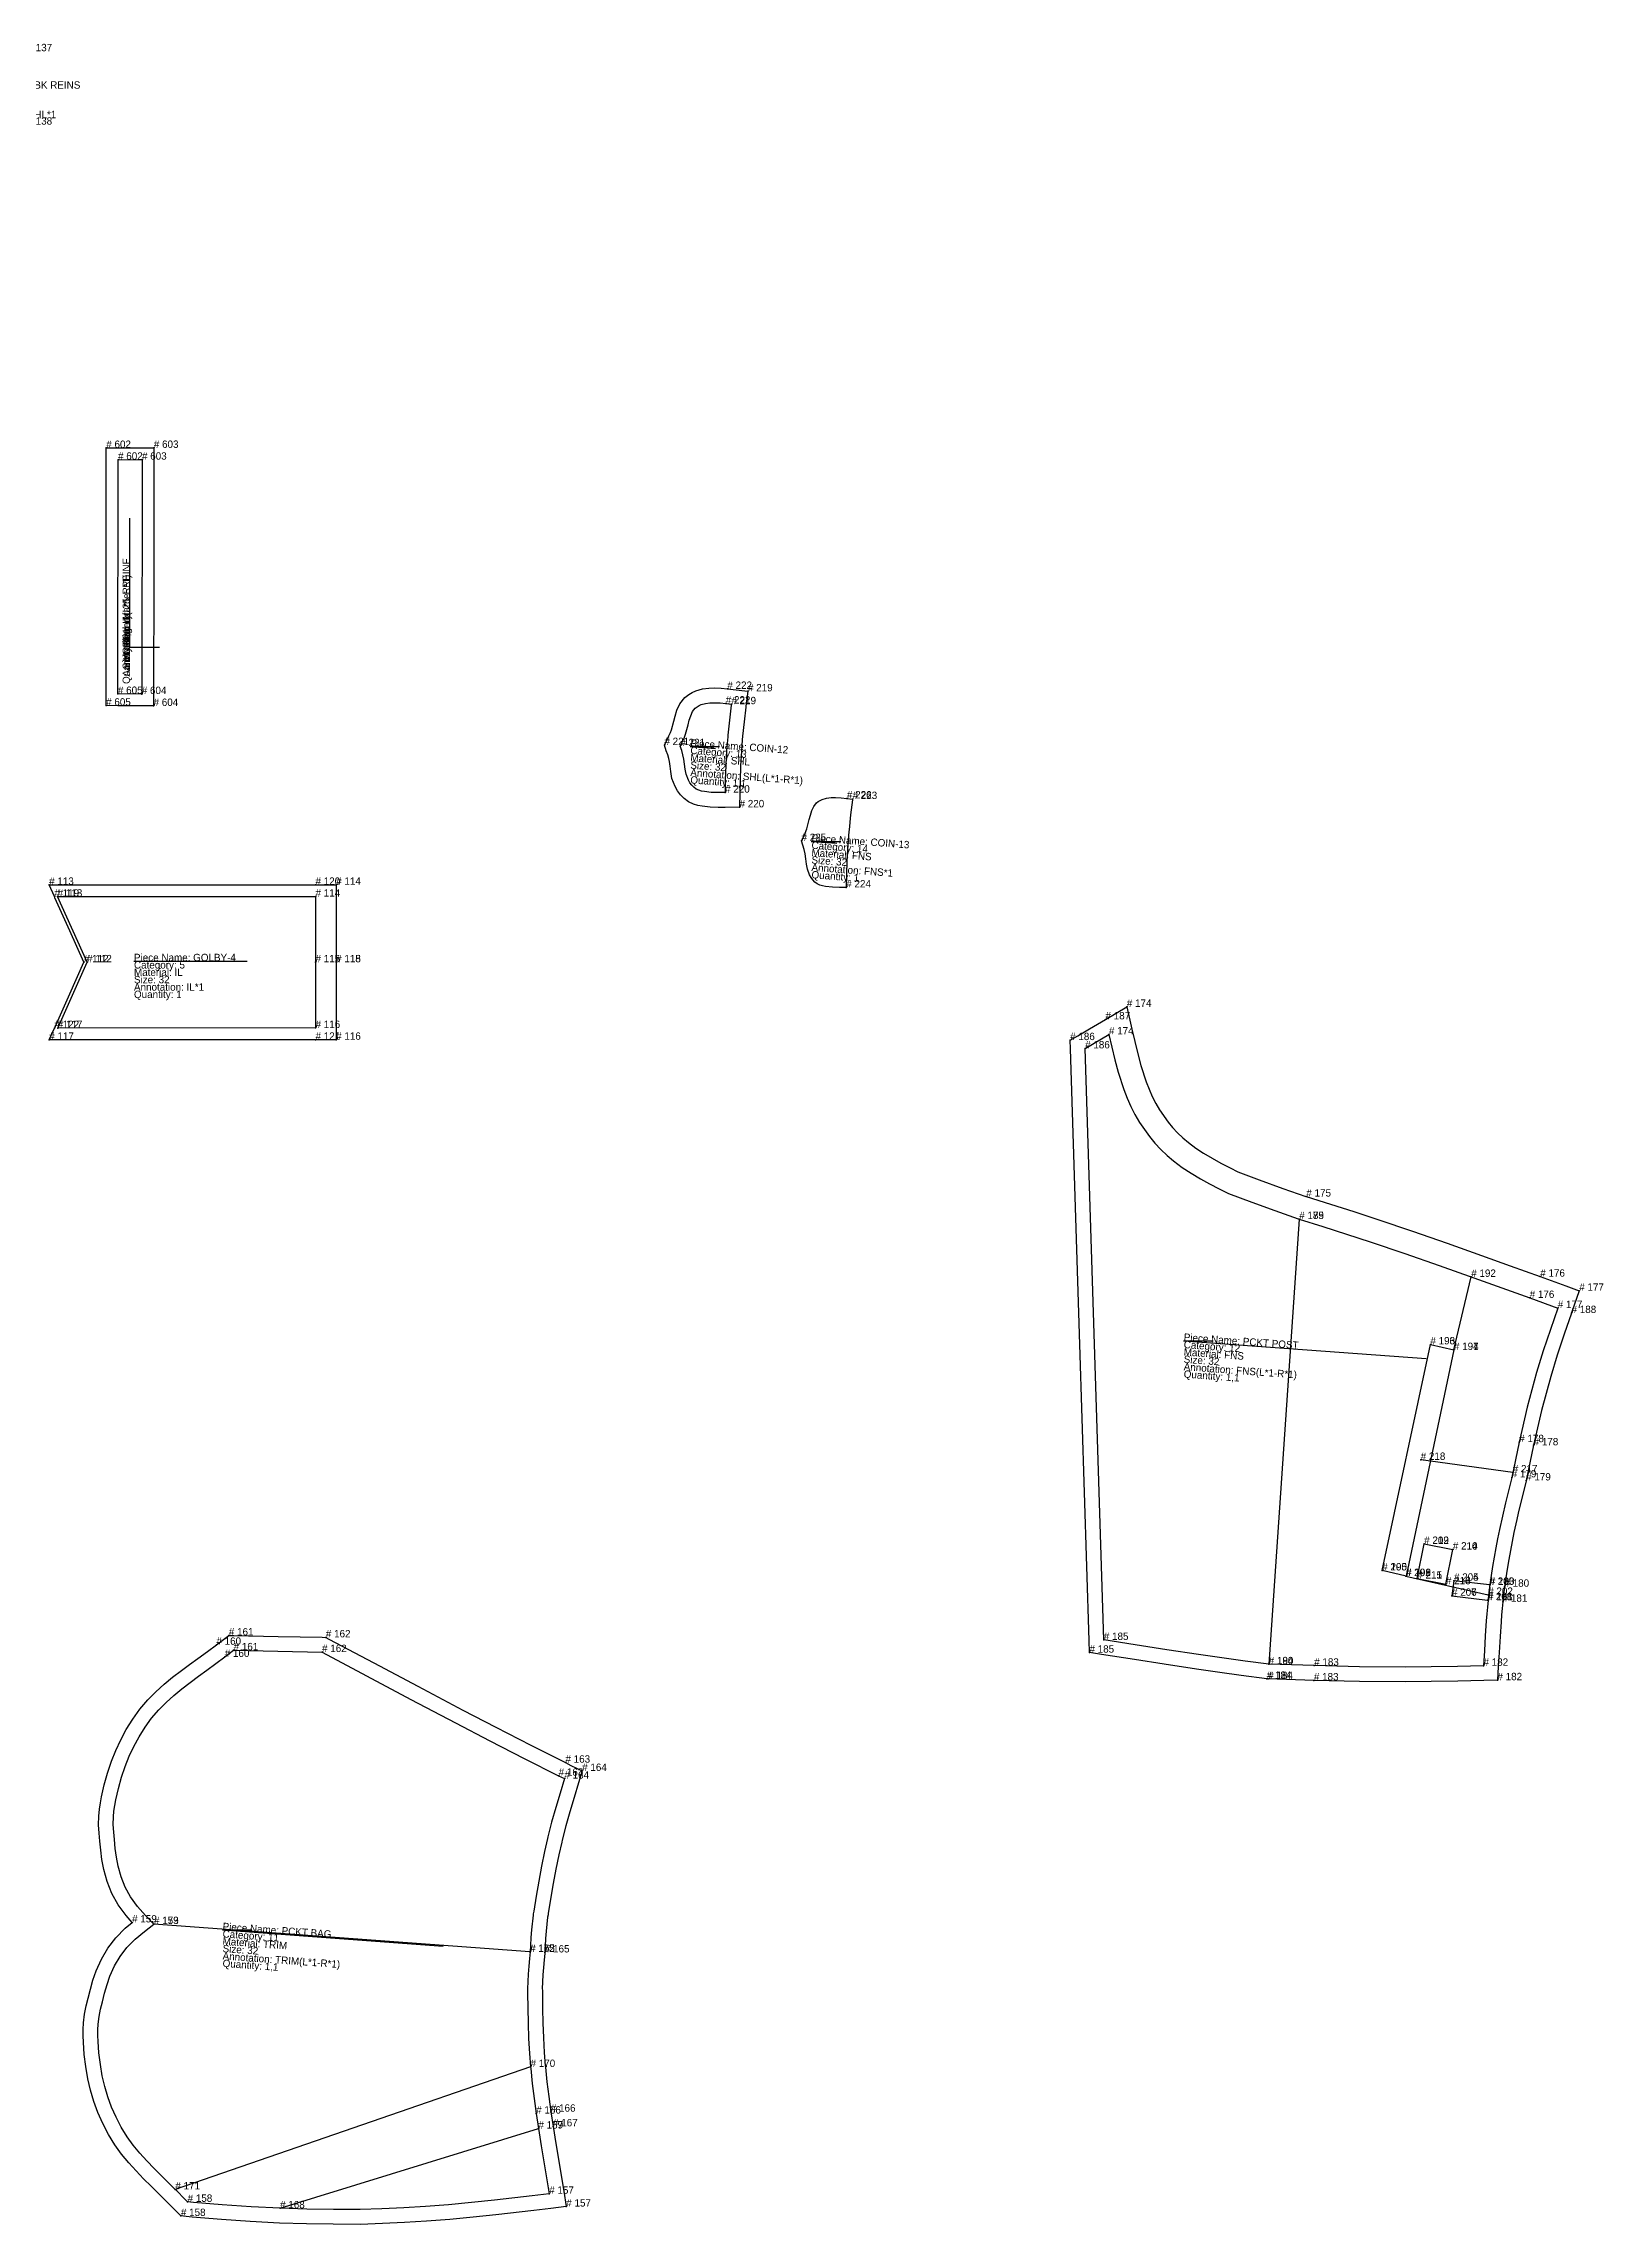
# Model space of a CAD drawing. Extents: x 0 to 3755, y -1490 to 1839.
# Drawn here: x 2697 to 3755, y 51 to 1530 of the extents above; entities that cross this region are included whole.
import ezdxf

# ---------------------------------------------------------------- set-up
doc = ezdxf.new("R2010")
doc.units = 0

# ---------------------------------------------------------------- blocks, each defined once
blk = doc.blocks.new('GOLBY-32-4')
at = {"layer": '1'}
blk.add_lwpolyline([(2724.3, 907.3875), (2714.6625, 928.8375), (2704.6575, 951.105), (2704.2925, 951.9225), (2700.6975, 959.92), (2706.48, 959.9225), (2793.935, 959.9275), (2881.3925, 959.93), (2881.3925, 959.9325), (2895.3925, 959.9325), (2895.3925, 951.9325), (2895.3925, 929.66), (2895.3925, 907.3925), (2895.3925, 907.39), (2895.3925, 885.1175), (2895.3925, 862.845), (2895.3925, 854.85), (2881.395, 854.8475), (2881.3925, 854.8475), (2793.955, 854.8325), (2706.515, 854.8175), (2700.7425, 854.8175), (2704.3275, 862.8175), (2704.69, 863.6325), (2714.6775, 885.92), (2724.3, 907.3875)], close=True, dxfattribs=at)
at = {"layer": '14'}
blk.add_lwpolyline([(2726.49, 907.3925), (2706.48, 951.925), (2881.3925, 951.935), (2881.3925, 907.3925), (2881.3925, 862.8475), (2706.5125, 862.8175), (2726.49, 907.3925)], close=True, dxfattribs=at)
at = {"layer": '2'}
for p in [(2700.6975, 959.92), (2706.48, 951.925), (2881.3925, 951.935), (2895.3925, 959.9325), (2724.3, 907.3875), (2726.49, 907.3925), (2881.3925, 907.3925), (2895.3925, 907.39), (2706.5125, 862.8175), (2881.3925, 862.8475), (2700.7425, 854.8175), (2895.3925, 854.85)]:
    blk.add_point(p, dxfattribs=at)
at = {"layer": '4'}
for p in [(2704.2925, 951.9225, 5), (2881.3925, 959.93, 5), (2895.3925, 907.3925, 5), (2704.3275, 862.8175, 5), (2881.3925, 854.8475, 5)]:
    blk.add_point(p, dxfattribs=at)
at = {"layer": '5'}
blk.add_line((2758.2575, 908.1525), (2778.2575, 908.1525), dxfattribs=at)
at = {"layer": '7'}
blk.add_line((2758.2575, 908.1525), (2834.9975, 908.1525), dxfattribs=at)
at = {"layer": '1'}
for s, p in [('Category: 5', (2758.2575, 903.1525)), ('Piece Name: GOLBY-4', (2758.2575, 908.1525)), ('Material: IL', (2758.2575, 898.1525)), ('Annotation: IL*1', (2758.2575, 888.1525)), ('Size: 32', (2758.2575, 893.1525)), ('Quantity: 1', (2758.2575, 883.1525))]:
    blk.add_text(s, height=5, dxfattribs=at).set_placement(p)
at = {"layer": '2'}
for s, p in [('# 113', (2700.6975, 959.92)), ('# 114', (2895.3925, 959.9325)), ('# 113', (2706.48, 951.925)), ('# 114', (2881.3925, 951.935)), ('# 112', (2724.3, 907.3875)), ('# 112', (2726.49, 907.3925)), ('# 115', (2881.3925, 907.3925)), ('# 115', (2895.3925, 907.39)), ('# 117', (2700.7425, 854.8175)), ('# 117', (2706.5125, 862.8175)), ('# 116', (2881.3925, 862.8475)), ('# 116', (2895.3925, 854.85))]:
    blk.add_text(s, height=5, dxfattribs=at).set_placement(p)
at = {"layer": '4'}
for s, p in [('# 120', (2881.3925, 959.93)), ('# 119', (2704.2925, 951.9225)), ('# 118', (2895.3925, 907.3925)), ('# 122', (2704.3275, 862.8175)), ('# 121', (2881.3925, 854.8475))]:
    blk.add_text(s, height=5, dxfattribs=at).set_placement(p)
blk = doc.blocks.new('BK REINS-32')
at = {"layer": '1'}
blk.add_lwpolyline([(2641.075, 1525.2425), (2656.03, 1525.2525), (2671.01, 1525.2625), (2686.0175, 1525.27), (2686.0175, 1510.2625), (2686.0175, 1500.3625), (2686.0175, 1490.465), (2686.0175, 1475.4675), (2671.0175, 1475.4675), (2656.0275, 1475.4675), (2641.04, 1475.4675), (2641.0275, 1475.4675), (2641.015, 1475.4675), (2626.0275, 1475.4925), (2611.0375, 1475.5225), (2596.0375, 1475.5525), (2596.0675, 1490.55), (2596.0875, 1500.4475), (2596.1075, 1510.3475), (2596.1375, 1525.355), (2611.145, 1525.3175), (2626.125, 1525.2775), (2641.075, 1525.2425)], close=True, dxfattribs=at)
at = {"layer": '14'}
blk.add_lwpolyline([(2641.04, 1490.4675), (2611.0675, 1490.5225), (2611.1075, 1510.32), (2641.06, 1510.2475), (2671.0175, 1510.265), (2671.0175, 1490.4675), (2641.04, 1490.4675)], close=True, dxfattribs=at)
at = {"layer": '2'}
for p in [(2596.1375, 1525.355), (2641.075, 1525.2425), (2686.0175, 1525.27), (2611.1075, 1510.32), (2641.06, 1510.2475), (2641.06, 1510.2475), (2671.0175, 1510.265), (2611.0675, 1490.5225), (2641.04, 1490.4675), (2641.04, 1490.4675), (2671.0175, 1490.4675), (2596.0375, 1475.5525), (2641.0275, 1475.4675), (2686.0175, 1475.4675)]:
    blk.add_point(p, dxfattribs=at)
at = {"layer": '5'}
blk.add_line((2650.5325, 1499.8625), (2670.5325, 1499.8625), dxfattribs=at)
at = {"layer": '7'}
blk.add_line((2650.5325, 1499.8625), (2661.5275, 1499.8625), dxfattribs=at)
at = {"layer": '8'}
blk.add_line((2641.04, 1490.4675), (2641.06, 1510.2475), dxfattribs=at)
at = {"layer": '1'}
for s, p in [('Category: 8', (2650.5325, 1494.8625)), ('Piece Name: BK REINS', (2650.5325, 1499.8625)), ('Material: SHL', (2650.5325, 1489.8625)), ('Annotation: SHL*1', (2650.5325, 1479.8625)), ('Size: 32', (2650.5325, 1484.8625)), ('Quantity: 1', (2650.5325, 1474.8625))]:
    blk.add_text(s, height=5, dxfattribs=at).set_placement(p)
at = {"layer": '2'}
for s, p in [('# 135', (2596.1375, 1525.355)), ('# 136', (2641.075, 1525.2425)), ('# 137', (2686.0175, 1525.27)), ('# 135', (2611.1075, 1510.32)), ('# 136', (2641.06, 1510.2475)), ('# 140', (2641.06, 1510.2475)), ('# 137', (2671.0175, 1510.265)), ('# 134', (2611.0675, 1490.5225)), ('# 133', (2641.04, 1490.4675)), ('# 139', (2641.04, 1490.4675)), ('# 138', (2671.0175, 1490.4675)), ('# 134', (2596.0375, 1475.5525)), ('# 133', (2641.0275, 1475.4675)), ('# 138', (2686.0175, 1475.4675))]:
    blk.add_text(s, height=5, dxfattribs=at).set_placement(p)
blk = doc.blocks.new('PCKT BAG-32')
at = {"layer": '1'}
blk.add_lwpolyline([(3051.5075, 63.555), (3041.1225, 62.295), (3029.5725, 60.8925), (3003.8075, 57.925), (2988.3025, 56.2775), (2972.43, 54.765), (2956.745, 53.5375), (2941.7525, 52.6625), (2926.935, 52.01), (2911.8275, 51.455), (2893.3825, 51.5625), (2875.3425, 51.82), (2856.9675, 52.3775), (2837.1175, 53.435), (2817.5175, 54.82), (2797.645, 56.405), (2793.665, 56.7975), (2790.0825, 57.1475), (2787.545, 59.7075), (2784.8175, 62.4575), (2780.4275, 66.865), (2779.26, 68.0275), (2774.9025, 72.3625), (2769.86, 77.335), (2764.755, 82.43), (2759.67, 87.695), (2754.6575, 93.2475), (2749.8275, 99.0925), (2745.275, 105.3075), (2740.9075, 112.4125), (2737.0775, 119.7725), (2733.78, 127.2825), (2731.06, 134.845), (2728.8025, 142.4525), (2726.9575, 150.235), (2725.5475, 158.4775), (2724.5525, 166.7775), (2723.9175, 174.9625), (2723.725, 179.2425), (2723.6925, 183.6575), (2723.9275, 188.2475), (2724.715, 194.0875), (2725.86, 199.665), (2727.1, 204.8025), (2728.675, 210.94), (2730.435, 217.1275), (2732.625, 223.515), (2736.18, 231.345), (2740.5725, 238.805), (2745.8575, 245.7475), (2752.3225, 252.3175), (2756.9975, 256.2375), (2752.935, 260.825), (2747.5475, 268.2225), (2743.325, 275.915), (2740.0875, 283.925), (2737.73, 292.1875), (2736.5025, 298.8625), (2735.6775, 305.1975), (2735.04, 311.37), (2734.555, 316.815), (2734.245, 322.48), (2734.3275, 328.315), (2734.7775, 332.96), (2735.4575, 337.2975), (2736.28, 341.515), (2738.1075, 349.475), (2740.33, 357.575), (2742.935, 365.4925), (2745.9, 372.905), (2749.2725, 380.14), (2753.0625, 387.185), (2757.4525, 394.165), (2762.3175, 400.8675), (2767.67, 407.2275), (2773.115, 412.7275), (2778.74, 417.7825), (2784.4825, 422.5025), (2790.4075, 427.05), (2795.8225, 431.0525), (2801.565, 435.2375), (2808.09, 440.045), (2814.1525, 444.55), (2819.87, 448.8175), (2822.615, 450.865), (2826.0425, 450.8), (2856.03, 450.2125), (2886.0175, 449.6225), (2888.42, 449.575), (2890.535, 448.445), (2920.885, 432.2225), (2950.6925, 416.3675), (2981.275, 400.2525), (3003.7575, 388.5525), (3027.465, 376.4), (3050.945, 364.595), (3054.6775, 362.745), (3062.275, 358.98), (3059.8025, 350.87), (3056.78, 340.9575), (3053.9275, 331.355), (3051.23, 321.735), (3048.7325, 311.945), (3048.4625, 310.7775), (3046.4675, 302.1575), (3044.45, 292.4375), (3042.655, 282.5325), (3040.88, 271.975), (3039.265, 262.2175), (3039.105, 261.285), (3038.8725, 259.8675), (3038.855, 259.76), (3037.81, 250.2925), (3037.455, 245.3075), (3037.15, 240.21), (3036.97, 235.8725), (3036.92, 235.21), (3036.445, 230.775), (3035.9975, 225.6325), (3035.6125, 220.6475), (3035.245, 211.095), (3035.2575, 210.28), (3035.285, 208.83), (3035.29, 208.5075), (3035.46, 197.5925), (3035.635, 188.1475), (3035.9475, 178.0825), (3036.52, 168.025), (3037.23, 159.0125), (3037.3125, 157.9725), (3038.3225, 148.0625), (3039.5625, 138.24), (3041.0275, 127.8875), (3042.51, 117.95), (3044.34, 106.345), (3049.78, 73.8725), (3051.5075, 63.555)], close=True, dxfattribs=at)
at = {"layer": '14'}
blk.add_lwpolyline([(3039.9175, 72.22), (3028.46, 70.83), (3002.74, 67.8675), (2987.2, 66.215), (2971.6025, 64.73), (2956.0025, 63.5075), (2941.2525, 62.6475), (2926.4675, 61.9975), (2911.6925, 61.4525), (2893.58, 61.5625), (2875.47, 61.82), (2857.3625, 62.37), (2837.7725, 63.4125), (2818.18, 64.7975), (2798.6075, 66.3575), (2794.6425, 66.7475), (2792.54, 68.8675), (2787.2325, 74.1975), (2786.3075, 75.1175), (2781.9025, 79.5), (2776.87, 84.4625), (2771.8675, 89.455), (2766.9575, 94.5375), (2762.225, 99.78), (2757.73, 105.2225), (2753.565, 110.9075), (2749.605, 117.3475), (2746.11, 124.065), (2743.065, 131), (2740.5625, 137.9575), (2738.46, 145.045), (2736.7575, 152.225), (2735.4375, 159.95), (2734.5025, 167.7375), (2733.895, 175.57), (2733.7175, 179.5025), (2733.69, 183.43), (2733.8925, 187.3375), (2734.5775, 192.4175), (2735.6125, 197.4575), (2736.8225, 202.4775), (2738.325, 208.325), (2739.975, 214.125), (2741.9325, 219.835), (2745.055, 226.715), (2748.8875, 233.2225), (2753.4375, 239.2), (2759.1075, 244.9625), (2765.3325, 250.185), (2771.8375, 255.1375), (2766.135, 260.9975), (2760.7475, 267.08), (2755.9925, 273.61), (2752.3775, 280.195), (2749.5475, 287.1975), (2747.475, 294.46), (2746.3825, 300.3975), (2745.605, 306.38), (2744.985, 312.3825), (2744.525, 317.5275), (2744.245, 322.665), (2744.32, 327.7875), (2744.6975, 331.685), (2745.305, 335.565), (2746.06, 339.4275), (2747.8175, 347.0875), (2749.8925, 354.65), (2752.34, 362.09), (2755.0825, 368.9475), (2758.205, 375.645), (2761.71, 382.1575), (2765.7425, 388.57), (2770.1875, 394.695), (2775.055, 400.4775), (2780.015, 405.4875), (2785.265, 410.205), (2790.72, 414.69), (2796.33, 418.995), (2802.0125, 423.195), (2807.7225, 427.3575), (2813.7775, 431.8175), (2819.815, 436.305), (2825.845, 440.8025), (2885.82, 439.625), (2915.93, 423.53), (2946.0725, 407.4975), (2976.275, 391.5825), (2999.5425, 379.475), (3022.8825, 367.51), (3046.3125, 355.73), (3050.2375, 353.785), (3047.2425, 343.97), (3044.32, 334.1325), (3041.55, 324.2575), (3039.0125, 314.3125), (3038.77, 313.26), (3036.705, 304.3325), (3034.62, 294.2925), (3032.7925, 284.2), (3031.0925, 274.0875), (3029.4175, 263.975), (3029.2575, 263.0375), (3029.1075, 262.1125), (3028.95, 261.185), (3027.8475, 251.2), (3027.4725, 245.9375), (3027.1575, 240.7025), (3026.9775, 236.275), (3026.4875, 231.7125), (3026.0325, 226.4825), (3025.625, 221.225), (3025.2375, 211.1825), (3025.2575, 210.245), (3025.275, 209.3025), (3025.29, 208.3525), (3025.45, 198.0975), (3025.64, 187.8525), (3025.9575, 177.5925), (3026.54, 167.36), (3027.26, 158.2275), (3027.345, 157.1475), (3028.385, 146.945), (3029.67, 136.7675), (3031.1075, 126.6025), (3032.6225, 116.46), (3034.4775, 104.695), (3039.9175, 72.22)], close=True, dxfattribs=at)
at = {"layer": '2'}
for p in [(2814.1525, 444.55), (2822.615, 450.865), (2888.42, 449.575), (2819.815, 436.305), (2825.845, 440.8025), (2885.82, 439.625), (3046.3125, 355.73), (3050.945, 364.595), (3062.275, 358.98), (3050.2375, 353.785), (2756.9975, 256.2375), (2771.8375, 255.1375), (2771.8375, 255.1375), (3026.8575, 236.2075), (3026.9775, 236.275), (3036.97, 235.8725), (3027.26, 158.23), (3031.1075, 126.6025), (3041.0275, 127.8875), (3032.6225, 116.46), (3032.6225, 116.46), (3042.51, 117.95), (2786.3075, 75.1175), (2794.6425, 66.7475), (2857.365, 62.37), (3039.9175, 72.22), (3051.5075, 63.555), (2790.0825, 57.1475)]:
    blk.add_point(p, dxfattribs=at)
at = {"layer": '5'}
blk.add_line((2818.2475, 251.1275), (2838.2475, 251.1275), dxfattribs=at)
at = {"layer": '7'}
blk.add_line((2818.2475, 251.1275), (2967.9375, 240.215), dxfattribs=at)
at = {"layer": '8'}
for p, q in [((3026.8575, 236.2075), (2771.8375, 255.1375)), ((3027.26, 158.23), (2786.3075, 75.1175)), ((2857.365, 62.37), (3032.6225, 116.46))]:
    blk.add_line(p, q, dxfattribs=at)
at = {"layer": '1'}
for s, p in [('Piece Name: PCKT BAG', (2818.2475, 251.1275)), ('Size: 32', (2818.2475, 236.1275)), ('Category: 11', (2818.2475, 246.1275)), ('Material: TRIM', (2818.2475, 241.1275)), ('Annotation: TRIM(L*1-R*1)', (2818.2475, 231.1275)), ('Quantity: 1,1', (2818.2475, 226.1275))]:
    blk.add_text(s, height=5, rotation=-4.169524, dxfattribs=at).set_placement(p)
at = {"layer": '2'}
for s, p in [('# 160', (2814.1525, 444.55)), ('# 161', (2822.615, 450.865)), ('# 161', (2825.845, 440.8025)), ('# 162', (2885.82, 439.625)), ('# 162', (2888.42, 449.575)), ('# 160', (2819.815, 436.305)), ('# 163', (3046.3125, 355.73)), ('# 164', (3050.2375, 353.785)), ('# 163', (3050.945, 364.595)), ('# 164', (3062.275, 358.98)), ('# 159', (2756.9975, 256.2375)), ('# 159', (2771.8375, 255.1375)), ('# 173', (2771.8375, 255.1375)), ('# 172', (3026.8575, 236.2075)), ('# 165', (3026.9775, 236.275)), ('# 165', (3036.97, 235.8725)), ('# 170', (3027.26, 158.23)), ('# 166', (3031.1075, 126.6025)), ('# 167', (3032.6225, 116.46)), ('# 169', (3032.6225, 116.46)), ('# 166', (3041.0275, 127.8875)), ('# 167', (3042.51, 117.95)), ('# 171', (2786.3075, 75.1175)), ('# 157', (3039.9175, 72.22)), ('# 158', (2790.0825, 57.1475)), ('# 158', (2794.6425, 66.7475)), ('# 168', (2857.365, 62.37)), ('# 157', (3051.5075, 63.555))]:
    blk.add_text(s, height=5, dxfattribs=at).set_placement(p)
blk = doc.blocks.new('PCKT POST-32')
at = {"layer": '1'}
blk.add_lwpolyline([(3431.7225, 877.185), (3435.2, 862.0675), (3437.145, 853.6125), (3439.165, 845.29), (3441.3025, 837.3675), (3444.88, 826.43), (3446.845, 821.34), (3449.015, 816.3675), (3451.38, 811.595), (3453.795, 807.3225), (3459.6825, 799.0375), (3462.7675, 795.3825), (3466.1675, 791.77), (3469.7975, 788.3125), (3473.49, 785.1575), (3478.5075, 781.43), (3483.8525, 777.9075), (3489.5475, 774.5125), (3495.495, 771.2325), (3501.735, 767.96), (3507.145, 765.2025), (3521.5725, 759.8575), (3537.625, 754.03), (3553.0675, 748.6425), (3553.495, 748.5075), (3553.48, 748.5125), (3569.825, 743.37), (3585.7, 738.3175), (3601.9625, 733.025), (3625.4525, 725.095), (3649.0375, 716.855), (3672.2675, 708.5775), (3691.765, 701.5625), (3712.1825, 694.1925), (3729.4425, 687.95), (3738.61, 684.635), (3733.455, 669.65), (3733.405, 669.505), (3728.5, 655.25), (3723.72, 640.8625), (3719.3, 626.51), (3713.1025, 603.3425), (3707.6725, 579.8125), (3702.6025, 555.9825), (3702.545, 555.73), (3697.295, 533.825), (3696.245, 529.435), (3694.3175, 520.7875), (3693.05, 514.52), (3691.9025, 508.4175), (3690.8075, 502.27), (3689.725, 495.8925), (3688.7875, 489.995), (3687.9075, 483.895), (3687.46, 480.445), (3687.055, 477.065), (3686.6925, 473.7), (3686.2675, 469.2), (3685.905, 464.8075), (3685.555, 460.1), (3684.88, 450.1275), (3684.2175, 439.32), (3683.6575, 429.7225), (3683.1225, 420.5075), (3673.8925, 420.305), (3656.3375, 419.92), (3638.21, 419.6025), (3620.5175, 419.4475), (3589.525, 419.6775), (3558.615, 420.385), (3527.6775, 421.3325), (3526.615, 421.4225), (3509.3925, 423.7975), (3494.8925, 425.82), (3479.11, 428.075), (3456.9825, 431.3675), (3436.8575, 434.455), (3414.59, 437.925), (3406.3975, 439.2), (3406.1325, 447.49), (3399.7975, 648.09), (3393.465, 848.69), (3393.28, 854.62), (3398.3975, 857.6275), (3406.4725, 862.3675), (3414.5475, 867.1075), (3417.2625, 868.6975), (3431.7225, 877.185)], close=True, dxfattribs=at)
at = {"layer": '14'}
blk.add_lwpolyline([(3419.6075, 858.485), (3421.5825, 849.895), (3423.665, 841.3225), (3425.965, 832.795), (3429.8075, 821.045), (3432.035, 815.28), (3434.5025, 809.6225), (3437.24, 804.1), (3440.2725, 798.7325), (3447.0375, 789.215), (3450.8125, 784.74), (3454.825, 780.4775), (3459.0625, 776.44), (3463.505, 772.6475), (3469.3225, 768.325), (3475.375, 764.3375), (3481.6, 760.625), (3487.9075, 757.145), (3494.285, 753.8025), (3500.705, 750.53), (3516.43, 744.705), (3532.1875, 738.9825), (3548.0125, 733.4625), (3548.6775, 733.2525), (3564.7675, 728.19), (3580.8425, 723.075), (3596.8825, 717.855), (3620.33, 709.9375), (3643.695, 701.775), (3667.0125, 693.4675), (3686.015, 686.63), (3705.01, 679.7725), (3724, 672.905), (3719.015, 658.425), (3714.19, 643.8975), (3709.6875, 629.28), (3703.3875, 605.7325), (3697.9, 581.955), (3692.82, 558.06), (3688.6675, 540.74), (3686.5175, 531.7675), (3684.5125, 522.7625), (3683.245, 516.495), (3682.0625, 510.21), (3680.94, 503.91), (3679.8825, 497.6775), (3678.89, 491.4325), (3677.9875, 485.1725), (3677.5375, 481.71), (3677.1225, 478.2425), (3676.7475, 474.77), (3676.3075, 470.1125), (3675.9225, 465.45), (3675.575, 460.7825), (3674.8875, 450.625), (3674.265, 440.465), (3673.675, 430.3), (3655.95, 429.9125), (3638.225, 429.6), (3620.5025, 429.445), (3589.66, 429.6775), (3558.82, 430.3825), (3527.98, 431.325), (3512.07, 433.52), (3496.1625, 435.74), (3480.265, 438.0125), (3458.8725, 441.195), (3437.495, 444.475), (3416.125, 447.8025), (3403.4575, 849.005), (3419.6075, 858.485)], close=True, dxfattribs=at)
at = {"layer": '2'}
for p in [(3431.7225, 877.185), (3419.6075, 858.485), (3393.28, 854.62), (3403.4575, 849.005), (3553.495, 748.5075), (3548.6775, 733.2525), (3548.6775, 733.2525), (3665.3425, 694.0625), (3712.1825, 694.1925), (3738.61, 684.635), (3705.01, 679.7725), (3724, 672.905), (3637.655, 648.255), (3637.655, 648.255), (3653.6325, 644.475), (3653.6325, 644.475), (3653.6325, 644.475), (3697.9, 581.955), (3707.6725, 579.8125), (3631.0625, 569.935), (3692.82, 558.06), (3693.5475, 561.48), (3702.6025, 555.9825), (3633.44, 512.9575), (3633.44, 512.9575), (3652.8775, 509.115), (3652.8775, 509.115), (3605.01, 494.9575), (3605.01, 494.9575), (3621.02, 491.165), (3621.2825, 491.1125), (3621.2825, 491.1125), (3628.7875, 489.43), (3628.7875, 489.43), (3648.2275, 485.5875), (3648.2275, 485.5875), (3652.305, 477.765), (3652.305, 477.765), (3653.65, 487.995), (3653.65, 487.995), (3676.4875, 474.82), (3676.865, 478.4175), (3677.73, 485.2225), (3416.125, 447.8025), (3406.3975, 439.2), (3527.98, 431.325), (3527.98, 431.325), (3558.82, 430.3825), (3673.675, 430.3), (3526.615, 421.4225), (3527.6775, 421.3325), (3558.615, 420.385), (3683.1225, 420.5075)]:
    blk.add_point(p, dxfattribs=at)
at = {"layer": '3'}
for p in [(3676.7475, 474.77), (3677.9875, 485.1725), (3686.6925, 473.7), (3687.9075, 483.895)]:
    blk.add_point(p, dxfattribs=at)
at = {"layer": '4'}
for p in [(3417.2625, 868.6975, 5), (3733.405, 669.505, 5)]:
    blk.add_point(p, dxfattribs=at)
at = {"layer": '5'}
blk.add_line((3470.2025, 650.775), (3490.2025, 650.775), dxfattribs=at)
at = {"layer": '7'}
blk.add_line((3470.2025, 650.775), (3634.8425, 638.7725), dxfattribs=at)
at = {"layer": '8'}
for p, q in [((3548.6775, 733.2525), (3527.98, 431.325)), ((3653.6325, 644.475), (3665.3425, 694.0625)), ((3605.01, 494.9575), (3637.655, 648.255)), ((3653.6325, 644.475), (3621.2825, 491.1125)), ((3637.655, 648.255), (3653.6325, 644.475)), ((3693.5475, 561.48), (3631.0625, 569.935)), ((3628.7875, 489.43), (3633.44, 512.9575)), ((3633.44, 512.9575), (3652.8775, 509.115)), ((3648.2275, 485.5875), (3652.8775, 509.115)), ((3621.2825, 491.1125), (3605.01, 494.9575)), ((3621.02, 491.165), (3676.865, 478.4175)), ((3628.7875, 489.43), (3648.2275, 485.5875)), ((3653.65, 487.995), (3652.305, 477.765)), ((3652.305, 477.765), (3676.4875, 474.82)), ((3677.73, 485.2225), (3653.65, 487.995))]:
    blk.add_line(p, q, dxfattribs=at)
at = {"layer": '1'}
for s, p in [('Piece Name: PCKT POST', (3470.2025, 650.775)), ('Size: 32', (3470.2025, 635.775)), ('Category: 12', (3470.2025, 645.775)), ('Material: FNS', (3470.2025, 640.775)), ('Annotation: FNS(L*1-R*1)', (3470.2025, 630.775)), ('Quantity: 1,1', (3470.2025, 625.775))]:
    blk.add_text(s, height=5, rotation=-4.169571, dxfattribs=at).set_placement(p)
at = {"layer": '2'}
for s, p in [('# 174', (3431.7225, 877.185)), ('# 186', (3393.28, 854.62)), ('# 174', (3419.6075, 858.485)), ('# 186', (3403.4575, 849.005)), ('# 175', (3553.495, 748.5075)), ('# 189', (3548.6775, 733.2525)), ('# 175', (3548.6775, 733.2525)), ('# 192', (3665.3425, 694.0625)), ('# 176', (3712.1825, 694.1925)), ('# 176', (3705.01, 679.7725)), ('# 177', (3738.61, 684.635)), ('# 177', (3724, 672.905)), ('# 193', (3637.655, 648.255)), ('# 196', (3637.655, 648.255)), ('# 191', (3653.6325, 644.475)), ('# 194', (3653.6325, 644.475)), ('# 197', (3653.6325, 644.475)), ('# 178', (3697.9, 581.955)), ('# 178', (3707.6725, 579.8125)), ('# 218', (3631.0625, 569.935)), ('# 179', (3692.82, 558.06)), ('# 217', (3693.5475, 561.48)), ('# 179', (3702.6025, 555.9825)), ('# 209', (3633.44, 512.9575)), ('# 212', (3633.44, 512.9575)), ('# 210', (3652.8775, 509.115)), ('# 214', (3652.8775, 509.115)), ('# 195', (3605.01, 494.9575)), ('# 200', (3605.01, 494.9575)), ('# 201', (3621.02, 491.165)), ('# 198', (3621.2825, 491.1125)), ('# 199', (3621.2825, 491.1125)), ('# 211', (3628.7875, 489.43)), ('# 215', (3628.7875, 489.43)), ('# 213', (3648.2275, 485.5875)), ('# 216', (3648.2275, 485.5875)), ('# 204', (3653.65, 487.995)), ('# 205', (3653.65, 487.995)), ('# 203', (3677.73, 485.2225)), ('# 206', (3652.305, 477.765)), ('# 207', (3652.305, 477.765)), ('# 208', (3676.4875, 474.82)), ('# 202', (3676.865, 478.4175)), ('# 185', (3406.3975, 439.2)), ('# 185', (3416.125, 447.8025)), ('# 184', (3527.98, 431.325)), ('# 190', (3527.98, 431.325)), ('# 183', (3558.82, 430.3825)), ('# 182', (3673.675, 430.3)), ('# 184', (3526.615, 421.4225)), ('# 184', (3527.6775, 421.3325)), ('# 183', (3558.615, 420.385)), ('# 182', (3683.1225, 420.5075))]:
    blk.add_text(s, height=5, dxfattribs=at).set_placement(p)
at = {"layer": '3'}
for s, p in [('# 180', (3677.9875, 485.1725)), ('# 180', (3687.9075, 483.895)), ('# 181', (3676.7475, 474.77)), ('# 181', (3686.6925, 473.7))]:
    blk.add_text(s, height=5, dxfattribs=at).set_placement(p)
at = {"layer": '4'}
for s, p in [('# 187', (3417.2625, 868.6975)), ('# 188', (3733.405, 669.505))]:
    blk.add_text(s, height=5, dxfattribs=at).set_placement(p)
blk = doc.blocks.new('COIN-32-12')
at = {"layer": '1'}
blk.add_lwpolyline([(3174.76, 1091.165), (3173.4075, 1081.0625), (3173.3125, 1080.3525), (3172.0775, 1070.57), (3171.065, 1060.6475), (3170.875, 1058.2525), (3170.2725, 1050.6775), (3169.7, 1040.55), (3169.3875, 1030.495), (3169.2325, 1022.2825), (3169.05, 1012.505), (3159.2725, 1012.47), (3154.4175, 1012.4525), (3149.0725, 1012.64), (3143.595, 1013.2725), (3140.8075, 1013.8375), (3137.85, 1014.7125), (3134.4875, 1016.2175), (3131.3775, 1018.5225), (3128.925, 1021.0475), (3126.95, 1023.7475), (3125.2725, 1026.71), (3123.2075, 1032.145), (3122.32, 1036.835), (3121.8975, 1040.4825), (3121.485, 1043.475), (3120.995, 1045.6475), (3120.275, 1048.09), (3119.365, 1050.84), (3118.075, 1054.74), (3119.9125, 1058.4325), (3121.1725, 1060.96), (3122.1675, 1063.135), (3122.935, 1065.155), (3124.445, 1070.94), (3125.2875, 1074.3225), (3126.57, 1078.3075), (3128.5875, 1082.5675), (3131.8125, 1086.8675), (3134.5475, 1088.97), (3136.83, 1090.345), (3139.445, 1091.565), (3143.89, 1092.84), (3148.205, 1093.3725), (3152.1575, 1093.45), (3156.605, 1093.2175), (3160.755, 1092.8175), (3164.6725, 1092.355), (3174.76, 1091.165)], close=True, dxfattribs=at)
at = {"layer": '14'}
blk.add_lwpolyline([(3163.5, 1082.4275), (3163.4225, 1081.865), (3162.1375, 1071.69), (3161.0975, 1061.49), (3161.0125, 1060.4025), (3160.2875, 1051.27), (3159.7075, 1041.035), (3159.39, 1030.7875), (3159.235, 1022.47), (3154.5425, 1022.4525), (3149.8475, 1022.62), (3145.1525, 1023.1625), (3143.21, 1023.555), (3141.3275, 1024.1125), (3139.565, 1024.9), (3137.9775, 1026.0775), (3136.5775, 1027.52), (3135.3675, 1029.1725), (3134.3425, 1030.9825), (3132.8625, 1034.8775), (3132.205, 1038.3525), (3131.8025, 1041.8225), (3131.33, 1045.26), (3130.6675, 1048.185), (3129.8125, 1051.085), (3128.86, 1053.9725), (3130.175, 1056.61), (3131.405, 1059.3025), (3132.47, 1062.11), (3134.12, 1068.4275), (3134.9075, 1071.59), (3135.88, 1074.61), (3137.19, 1077.375), (3138.9925, 1079.7775), (3140.205, 1080.71), (3141.54, 1081.515), (3142.9575, 1082.175), (3145.8875, 1083.015), (3148.925, 1083.39), (3152.0025, 1083.45), (3155.86, 1083.2475), (3159.6875, 1082.8775), (3163.5, 1082.4275)], close=True, dxfattribs=at)
at = {"layer": '2'}
for p in [(3159.6875, 1082.8775), (3160.755, 1092.8175), (3163.5, 1082.4275), (3174.76, 1091.165), (3118.075, 1054.74), (3128.86, 1053.9725), (3159.235, 1022.47), (3169.05, 1012.505)]:
    blk.add_point(p, dxfattribs=at)
at = {"layer": '5'}
blk.add_line((3135.5175, 1053.72), (3155.5175, 1053.72), dxfattribs=at)
at = {"layer": '7'}
blk.add_line((3135.5175, 1053.72), (3152.7975, 1052.4675), dxfattribs=at)
at = {"layer": '1'}
for s, p in [('Category: 13', (3135.5175, 1048.72)), ('Piece Name: COIN-12', (3135.5175, 1053.72)), ('Annotation: SHL(L*1-R*1)', (3135.5175, 1033.72)), ('Size: 32', (3135.5175, 1038.72)), ('Material: SHL', (3135.5175, 1043.72)), ('Quantity: 1,1', (3135.5175, 1028.72))]:
    blk.add_text(s, height=5, rotation=-4.145699, dxfattribs=at).set_placement(p)
at = {"layer": '2'}
for s, p in [('# 222', (3160.755, 1092.8175)), ('# 219', (3174.76, 1091.165)), ('# 222', (3159.6875, 1082.8775)), ('# 219', (3163.5, 1082.4275)), ('# 221', (3118.075, 1054.74)), ('# 221', (3128.86, 1053.9725)), ('# 220', (3159.235, 1022.47)), ('# 220', (3169.05, 1012.505))]:
    blk.add_text(s, height=5, dxfattribs=at).set_placement(p)
blk = doc.blocks.new('COIN-32-13')
at = {"layer": '1'}
blk.add_lwpolyline([(3245.6875, 1018.12), (3245.61, 1017.5575), (3244.325, 1007.3825), (3243.285, 997.1825), (3243.2, 996.095), (3242.475, 986.9625), (3241.895, 976.7275), (3241.5775, 966.48), (3241.4225, 958.1625), (3236.73, 958.145), (3232.035, 958.3125), (3227.34, 958.855), (3225.3975, 959.2475), (3223.515, 959.805), (3221.7525, 960.5925), (3220.165, 961.77), (3218.765, 963.2125), (3217.555, 964.865), (3216.53, 966.675), (3215.05, 970.57), (3214.3925, 974.045), (3213.99, 977.515), (3213.5175, 980.9525), (3212.855, 983.8775), (3212, 986.7775), (3211.0475, 989.665), (3212.3625, 992.3025), (3213.5925, 994.995), (3214.6575, 997.8025), (3216.3075, 1004.12), (3217.095, 1007.2825), (3218.0675, 1010.3025), (3219.3775, 1013.0675), (3221.18, 1015.47), (3222.3925, 1016.4025), (3223.7275, 1017.2075), (3225.145, 1017.8675), (3228.075, 1018.7075), (3231.1125, 1019.0825), (3234.19, 1019.1425), (3238.0475, 1018.94), (3241.875, 1018.57), (3245.6875, 1018.12)], close=True, dxfattribs=at)
at = {"layer": '2'}
for p in [(3241.875, 1018.57), (3245.6875, 1018.12), (3211.0475, 989.665), (3241.4225, 958.1625)]:
    blk.add_point(p, dxfattribs=at)
at = {"layer": '5'}
blk.add_line((3217.705, 989.41), (3237.705, 989.41), dxfattribs=at)
at = {"layer": '7'}
blk.add_line((3217.705, 989.41), (3234.985, 988.1575), dxfattribs=at)
at = {"layer": '1'}
for s, p in [('Piece Name: COIN-13', (3217.705, 989.41)), ('Size: 32', (3217.705, 974.41)), ('Category: 14', (3217.705, 984.41)), ('Material: FNS', (3217.705, 979.41)), ('Annotation: FNS*1', (3217.705, 969.41)), ('Quantity: 1', (3217.705, 964.41))]:
    blk.add_text(s, height=5, rotation=-4.145699, dxfattribs=at).set_placement(p)
at = {"layer": '2'}
for s, p in [('# 226', (3241.875, 1018.57)), ('# 223', (3245.6875, 1018.12)), ('# 225', (3211.0475, 989.665)), ('# 224', (3241.4225, 958.1625))]:
    blk.add_text(s, height=5, dxfattribs=at).set_placement(p)
blk = doc.blocks.new('REINF-32')
at = {"layer": '1'}
blk.add_lwpolyline([(2739.47, 1256.24), (2747.4575, 1256.25), (2755.58, 1256.2575), (2763.7025, 1256.2675), (2771.715, 1256.275), (2771.7075, 1248.2625), (2771.625, 1168.7825), (2771.5425, 1089.305), (2771.5375, 1081.255), (2763.4875, 1081.3125), (2755.4025, 1081.37), (2747.3175, 1081.43), (2739.3725, 1081.4875), (2739.375, 1089.4325), (2739.42, 1168.8425), (2739.465, 1248.255), (2739.47, 1256.24)], close=True, dxfattribs=at)
at = {"layer": '14'}
blk.add_lwpolyline([(2747.4625, 1248.2525), (2763.7075, 1248.27), (2763.5425, 1089.3125), (2747.3725, 1089.43), (2747.4625, 1248.2525)], close=True, dxfattribs=at)
at = {"layer": '2'}
for p in [(2739.47, 1256.24), (2747.4625, 1248.2525), (2763.7075, 1248.27), (2771.715, 1256.275), (2739.3725, 1081.4875), (2747.3725, 1089.43), (2763.5425, 1089.3125), (2771.5375, 1081.255)]:
    blk.add_point(p, dxfattribs=at)
at = {"layer": '5'}
blk.add_line((2755.54, 1121.1425), (2775.54, 1121.1425), dxfattribs=at)
at = {"layer": '7'}
blk.add_line((2755.54, 1121.1425), (2755.54, 1208.5275), dxfattribs=at)
at = {"layer": '1'}
for s, p in [('Piece Name: REINF', (2755.54, 1121.1425)), ('Annotation: IL(L*1-R*1)', (2755.54, 1101.1425)), ('Category: 25', (2755.54, 1116.1425)), ('Material: IL', (2755.54, 1111.1425)), ('Quantity: 1,1', (2755.54, 1096.1425)), ('Size: 32', (2755.54, 1106.1425))]:
    blk.add_text(s, height=5, rotation=90, dxfattribs=at).set_placement(p)
at = {"layer": '2'}
for s, p in [('# 602', (2739.47, 1256.24)), ('# 603', (2771.715, 1256.275)), ('# 602', (2747.4625, 1248.2525)), ('# 603', (2763.7075, 1248.27)), ('# 605', (2747.3725, 1089.43)), ('# 605', (2739.3725, 1081.4875)), ('# 604', (2763.5425, 1089.3125)), ('# 604', (2771.5375, 1081.255))]:
    blk.add_text(s, height=5, dxfattribs=at).set_placement(p)

msp = doc.modelspace()

# ---------------------------------------------------------------- block references
at = {"layer": '1'}
for name in ['BK REINS-32', 'REINF-32', 'COIN-32-12', 'COIN-32-13', 'GOLBY-32-4', 'PCKT POST-32', 'PCKT BAG-32']:
    msp.add_blockref(name, (0, 0), dxfattribs=at)

doc.saveas('drawing.dxf')
